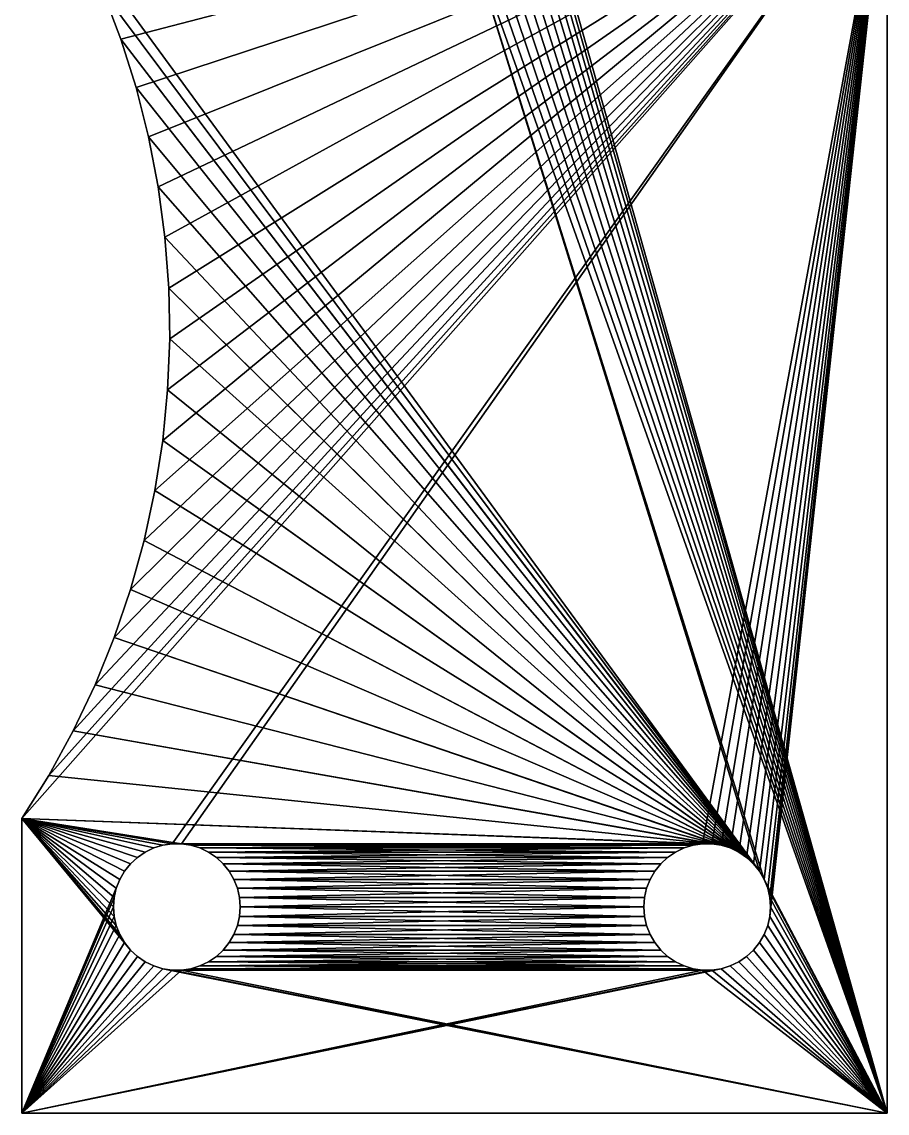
# Model space of a CAD drawing. Header units: inches. Extents: x -21 to 98, y -132 to 45.
# Drawn here: x -21.03 to 8.34, y -132.15 to -95.11 of the extents above; entities that cross this region are included whole.
import ezdxf

# ---------------------------------------------------------------- set-up
doc = ezdxf.new("R2010")
doc.units = ezdxf.units.IN
doc.header["$LTSCALE"] = 101.742128
doc.header["$MEASUREMENT"] = 0
for name, color, linetype in [('217', 7, 'CONTINUOUS'), ('218', 7, 'CONTINUOUS'), ('219', 7, 'CONTINUOUS'), ('223', 7, 'CONTINUOUS'), ('224', 7, 'CONTINUOUS'), ('225', 7, 'CONTINUOUS'), ('267', 7, 'CONTINUOUS'), ('268', 7, 'CONTINUOUS'), ('269', 7, 'CONTINUOUS'), ('270', 7, 'CONTINUOUS')]:
    doc.layers.add(name, color=color, linetype=linetype)

msp = doc.modelspace()

# ---------------------------------------------------------------- linework, layer by layer
at = {"layer": '217', "linetype": 'CONTINUOUS'}
for points in [[(-3.852, -89.257, -18.29), (8.345, -132.149, -18.29), (-3.925, -89.577, -18.29), (-3.852, -89.257, -18.29)], [(-3.827, -88.929, -18.29), (8.345, -132.149, -18.29), (-3.852, -89.257, -18.29), (-3.827, -88.929, -18.29)], [(8.345, -88.929, -18.29), (8.345, -132.149, -18.29), (-3.827, -88.929, -18.29), (8.345, -88.929, -18.29)], [(-3.925, -89.577, -18.29), (8.345, -132.149, -18.29), (-4.045, -89.883, -18.29), (-3.925, -89.577, -18.29)], [(-4.045, -89.883, -18.29), (8.345, -132.149, -18.29), (-4.209, -90.168, -18.29), (-4.045, -89.883, -18.29)], [(-4.209, -90.168, -18.29), (8.345, -132.149, -18.29), (-4.414, -90.425, -18.29), (-4.209, -90.168, -18.29)], [(-4.655, -90.649, -18.29), (8.345, -132.149, -18.29), (-4.927, -90.834, -18.29), (-4.655, -90.649, -18.29)], [(-4.414, -90.425, -18.29), (8.345, -132.149, -18.29), (-4.655, -90.649, -18.29), (-4.414, -90.425, -18.29)], [(-5.538, -91.074, -18.29), (8.345, -132.149, -18.29), (-5.863, -91.123, -18.29), (-5.538, -91.074, -18.29)], [(-5.223, -90.977, -18.29), (8.345, -132.149, -18.29), (-5.538, -91.074, -18.29), (-5.223, -90.977, -18.29)], [(-4.927, -90.834, -18.29), (8.345, -132.149, -18.29), (-5.223, -90.977, -18.29), (-4.927, -90.834, -18.29)], [(-18.985, -92.501, -18.29), (-6.192, -91.123, -18.29), (4.011, -123.938, -18.29), (-18.985, -92.501, -18.29)], [(-5.863, -91.123, -18.29), (8.345, -132.149, -18.29), (-6.192, -91.123, -18.29), (-5.863, -91.123, -18.29)], [(4.011, -123.938, -18.29), (-6.192, -91.123, -18.29), (4.172, -124.216, -18.29), (4.011, -123.938, -18.29)], [(-6.192, -91.123, -18.29), (8.345, -132.149, -18.29), (4.172, -124.216, -18.29), (-6.192, -91.123, -18.29)], [(-18.28, -94.077, -18.29), (-18.985, -92.501, -18.29), (4.011, -123.938, -18.29), (-18.28, -94.077, -18.29)], [(-17.667, -95.692, -18.29), (-18.28, -94.077, -18.29), (4.011, -123.938, -18.29), (-17.667, -95.692, -18.29)], [(4.011, -123.938, -18.29), (3.811, -123.686, -18.29), (-17.667, -95.692, -18.29), (4.011, -123.938, -18.29)], [(-17.147, -97.339, -18.29), (-17.667, -95.692, -18.29), (3.811, -123.686, -18.29), (-17.147, -97.339, -18.29)], [(-16.724, -99.013, -18.29), (-17.147, -97.339, -18.29), (3.811, -123.686, -18.29), (-16.724, -99.013, -18.29)], [(-16.397, -100.709, -18.29), (-16.724, -99.013, -18.29), (3.811, -123.686, -18.29), (-16.397, -100.709, -18.29)], [(-16.168, -102.421, -18.29), (-16.397, -100.709, -18.29), (3.811, -123.686, -18.29), (-16.168, -102.421, -18.29)], [(-16.039, -104.143, -18.29), (-16.168, -102.421, -18.29), (3.811, -123.686, -18.29), (-16.039, -104.143, -18.29)], [(3.575, -123.468, -18.29), (-16.039, -104.143, -18.29), (3.811, -123.686, -18.29), (3.575, -123.468, -18.29)], [(-16.008, -105.87, -18.29), (-16.039, -104.143, -18.29), (3.575, -123.468, -18.29), (-16.008, -105.87, -18.29)], [(-16.077, -107.595, -18.29), (-16.008, -105.87, -18.29), (3.575, -123.468, -18.29), (-16.077, -107.595, -18.29)], [(-16.245, -109.314, -18.29), (-16.077, -107.595, -18.29), (3.575, -123.468, -18.29), (-16.245, -109.314, -18.29)], [(-16.512, -111.02, -18.29), (-16.245, -109.314, -18.29), (3.31, -123.287, -18.29), (-16.512, -111.02, -18.29)], [(3.31, -123.287, -18.29), (-16.245, -109.314, -18.29), (3.575, -123.468, -18.29), (3.31, -123.287, -18.29)], [(-16.877, -112.709, -18.29), (-16.512, -111.02, -18.29), (3.31, -123.287, -18.29), (-16.877, -112.709, -18.29)], [(-17.338, -114.373, -18.29), (-16.877, -112.709, -18.29), (3.02, -123.147, -18.29), (-17.338, -114.373, -18.29)], [(3.02, -123.147, -18.29), (-16.877, -112.709, -18.29), (3.31, -123.287, -18.29), (3.02, -123.147, -18.29)], [(-17.894, -116.008, -18.29), (-17.338, -114.373, -18.29), (3.02, -123.147, -18.29), (-17.894, -116.008, -18.29)], [(-18.543, -117.608, -18.29), (-17.894, -116.008, -18.29), (2.713, -123.053, -18.29), (-18.543, -117.608, -18.29)], [(2.713, -123.053, -18.29), (-17.894, -116.008, -18.29), (3.02, -123.147, -18.29), (2.713, -123.053, -18.29)], [(-19.284, -119.169, -18.29), (-18.543, -117.608, -18.29), (2.713, -123.053, -18.29), (-19.284, -119.169, -18.29)], [(-20.112, -120.684, -18.29), (-19.284, -119.169, -18.29), (2.395, -123.005, -18.29), (-20.112, -120.684, -18.29)], [(2.395, -123.005, -18.29), (-19.284, -119.169, -18.29), (2.713, -123.053, -18.29), (2.395, -123.005, -18.29)], [(-21.027, -122.149, -18.29), (-20.112, -120.684, -18.29), (2.395, -123.005, -18.29), (-21.027, -122.149, -18.29)], [(-17.82, -125.782, -18.29), (-21.027, -122.149, -18.29), (-17.891, -125.469, -18.29), (-17.82, -125.782, -18.29)], [(-17.891, -125.469, -18.29), (-21.027, -122.149, -18.29), (-17.915, -125.149, -18.29), (-17.891, -125.469, -18.29)], [(-17.915, -125.149, -18.29), (-21.027, -122.149, -18.29), (-17.891, -124.828, -18.29), (-17.915, -125.149, -18.29)], [(-17.891, -124.828, -18.29), (-21.027, -122.149, -18.29), (-17.82, -124.515, -18.29), (-17.891, -124.828, -18.29)], [(-17.82, -124.515, -18.29), (-21.027, -122.149, -18.29), (-17.702, -124.216, -18.29), (-17.82, -124.515, -18.29)], [(-17.702, -124.216, -18.29), (-21.027, -122.149, -18.29), (-17.542, -123.938, -18.29), (-17.702, -124.216, -18.29)], [(-17.542, -123.938, -18.29), (-21.027, -122.149, -18.29), (-17.341, -123.686, -18.29), (-17.542, -123.938, -18.29)], [(-17.341, -123.686, -18.29), (-21.027, -122.149, -18.29), (-17.106, -123.468, -18.29), (-17.341, -123.686, -18.29)], [(-17.106, -123.468, -18.29), (-21.027, -122.149, -18.29), (-16.84, -123.287, -18.29), (-17.106, -123.468, -18.29)], [(-16.84, -123.287, -18.29), (-21.027, -122.149, -18.29), (-16.551, -123.147, -18.29), (-16.84, -123.287, -18.29)], [(-17.702, -126.082, -18.29), (-21.027, -122.149, -18.29), (-17.82, -125.782, -18.29), (-17.702, -126.082, -18.29)], [(-21.027, -132.149, -18.29), (-21.027, -122.149, -18.29), (-17.341, -126.611, -18.29), (-21.027, -132.149, -18.29)], [(-17.341, -126.611, -18.29), (-21.027, -122.149, -18.29), (-17.542, -126.36, -18.29), (-17.341, -126.611, -18.29)], [(-17.542, -126.36, -18.29), (-21.027, -122.149, -18.29), (-17.702, -126.082, -18.29), (-17.542, -126.36, -18.29)], [(-16.551, -123.147, -18.29), (-21.027, -122.149, -18.29), (-16.244, -123.053, -18.29), (-16.551, -123.147, -18.29)], [(-16.244, -123.053, -18.29), (-21.027, -122.149, -18.29), (-15.926, -123.005, -18.29), (-16.244, -123.053, -18.29)], [(-15.926, -123.005, -18.29), (-21.027, -122.149, -18.29), (-15.605, -123.005, -18.29), (-15.926, -123.005, -18.29)], [(-15.605, -123.005, -18.29), (-21.027, -122.149, -18.29), (2.074, -123.005, -18.29), (-15.605, -123.005, -18.29)], [(2.074, -123.005, -18.29), (-21.027, -122.149, -18.29), (2.395, -123.005, -18.29), (2.074, -123.005, -18.29)], [(1.756, -123.053, -18.29), (-15.605, -123.005, -18.29), (2.074, -123.005, -18.29), (1.756, -123.053, -18.29)], [(-15.287, -123.053, -18.29), (-15.605, -123.005, -18.29), (1.756, -123.053, -18.29), (-15.287, -123.053, -18.29)], [(-14.98, -123.147, -18.29), (-15.287, -123.053, -18.29), (1.449, -123.147, -18.29), (-14.98, -123.147, -18.29)], [(1.449, -123.147, -18.29), (-15.287, -123.053, -18.29), (1.756, -123.053, -18.29), (1.449, -123.147, -18.29)], [(1.16, -123.287, -18.29), (-14.98, -123.147, -18.29), (1.449, -123.147, -18.29), (1.16, -123.287, -18.29)], [(-14.69, -123.287, -18.29), (-14.98, -123.147, -18.29), (1.16, -123.287, -18.29), (-14.69, -123.287, -18.29)], [(0.894, -123.468, -18.29), (-14.69, -123.287, -18.29), (1.16, -123.287, -18.29), (0.894, -123.468, -18.29)], [(-14.425, -123.468, -18.29), (-14.69, -123.287, -18.29), (0.894, -123.468, -18.29), (-14.425, -123.468, -18.29)], [(0.659, -123.686, -18.29), (-14.425, -123.468, -18.29), (0.894, -123.468, -18.29), (0.659, -123.686, -18.29)], [(-14.189, -123.686, -18.29), (-14.425, -123.468, -18.29), (0.659, -123.686, -18.29), (-14.189, -123.686, -18.29)], [(-13.989, -123.938, -18.29), (-14.189, -123.686, -18.29), (0.458, -123.938, -18.29), (-13.989, -123.938, -18.29)], [(0.458, -123.938, -18.29), (-14.189, -123.686, -18.29), (0.659, -123.686, -18.29), (0.458, -123.938, -18.29)], [(0.298, -124.216, -18.29), (-13.989, -123.938, -18.29), (0.458, -123.938, -18.29), (0.298, -124.216, -18.29)], [(-13.828, -124.216, -18.29), (-13.989, -123.938, -18.29), (0.298, -124.216, -18.29), (-13.828, -124.216, -18.29)], [(-13.711, -124.515, -18.29), (-13.828, -124.216, -18.29), (0.18, -124.515, -18.29), (-13.711, -124.515, -18.29)], [(0.18, -124.515, -18.29), (-13.828, -124.216, -18.29), (0.298, -124.216, -18.29), (0.18, -124.515, -18.29)], [(4.172, -124.216, -18.29), (8.345, -132.149, -18.29), (4.289, -124.515, -18.29), (4.172, -124.216, -18.29)], [(0.109, -124.828, -18.29), (-13.711, -124.515, -18.29), (0.18, -124.515, -18.29), (0.109, -124.828, -18.29)], [(-13.639, -124.828, -18.29), (-13.711, -124.515, -18.29), (0.109, -124.828, -18.29), (-13.639, -124.828, -18.29)], [(4.289, -124.515, -18.29), (8.345, -132.149, -18.29), (4.361, -124.828, -18.29), (4.289, -124.515, -18.29)], [(-13.615, -125.149, -18.29), (-13.639, -124.828, -18.29), (0.085, -125.149, -18.29), (-13.615, -125.149, -18.29)], [(0.085, -125.149, -18.29), (-13.639, -124.828, -18.29), (0.109, -124.828, -18.29), (0.085, -125.149, -18.29)], [(-13.639, -125.469, -18.29), (-13.615, -125.149, -18.29), (0.109, -125.469, -18.29), (-13.639, -125.469, -18.29)], [(0.109, -125.469, -18.29), (-13.615, -125.149, -18.29), (0.085, -125.149, -18.29), (0.109, -125.469, -18.29)], [(8.345, -132.149, -18.29), (4.385, -125.149, -18.29), (4.361, -124.828, -18.29), (8.345, -132.149, -18.29)], [(4.385, -125.149, -18.29), (8.345, -132.149, -18.29), (4.361, -125.469, -18.29), (4.385, -125.149, -18.29)], [(-13.711, -125.782, -18.29), (-13.639, -125.469, -18.29), (0.18, -125.782, -18.29), (-13.711, -125.782, -18.29)], [(0.18, -125.782, -18.29), (-13.639, -125.469, -18.29), (0.109, -125.469, -18.29), (0.18, -125.782, -18.29)], [(4.361, -125.469, -18.29), (8.345, -132.149, -18.29), (4.289, -125.782, -18.29), (4.361, -125.469, -18.29)], [(-13.828, -126.082, -18.29), (-13.711, -125.782, -18.29), (0.298, -126.082, -18.29), (-13.828, -126.082, -18.29)], [(0.298, -126.082, -18.29), (-13.711, -125.782, -18.29), (0.18, -125.782, -18.29), (0.298, -126.082, -18.29)], [(4.289, -125.782, -18.29), (8.345, -132.149, -18.29), (4.172, -126.082, -18.29), (4.289, -125.782, -18.29)], [(-13.989, -126.36, -18.29), (-13.828, -126.082, -18.29), (0.458, -126.36, -18.29), (-13.989, -126.36, -18.29)], [(0.458, -126.36, -18.29), (-13.828, -126.082, -18.29), (0.298, -126.082, -18.29), (0.458, -126.36, -18.29)], [(4.172, -126.082, -18.29), (8.345, -132.149, -18.29), (4.011, -126.36, -18.29), (4.172, -126.082, -18.29)], [(-17.106, -126.83, -18.29), (-21.027, -132.149, -18.29), (-17.341, -126.611, -18.29), (-17.106, -126.83, -18.29)], [(-14.425, -126.83, -18.29), (-14.189, -126.611, -18.29), (0.894, -126.83, -18.29), (-14.425, -126.83, -18.29)], [(-14.189, -126.611, -18.29), (-13.989, -126.36, -18.29), (0.659, -126.611, -18.29), (-14.189, -126.611, -18.29)], [(0.894, -126.83, -18.29), (-14.189, -126.611, -18.29), (0.659, -126.611, -18.29), (0.894, -126.83, -18.29)], [(0.659, -126.611, -18.29), (-13.989, -126.36, -18.29), (0.458, -126.36, -18.29), (0.659, -126.611, -18.29)], [(3.811, -126.611, -18.29), (8.345, -132.149, -18.29), (3.575, -126.83, -18.29), (3.811, -126.611, -18.29)], [(4.011, -126.36, -18.29), (8.345, -132.149, -18.29), (3.811, -126.611, -18.29), (4.011, -126.36, -18.29)], [(-16.84, -127.011, -18.29), (-21.027, -132.149, -18.29), (-17.106, -126.83, -18.29), (-16.84, -127.011, -18.29)], [(-16.551, -127.15, -18.29), (-21.027, -132.149, -18.29), (-16.84, -127.011, -18.29), (-16.551, -127.15, -18.29)], [(-14.98, -127.15, -18.29), (-14.69, -127.011, -18.29), (1.449, -127.15, -18.29), (-14.98, -127.15, -18.29)], [(-14.69, -127.011, -18.29), (-14.425, -126.83, -18.29), (1.16, -127.011, -18.29), (-14.69, -127.011, -18.29)], [(1.449, -127.15, -18.29), (-14.69, -127.011, -18.29), (1.16, -127.011, -18.29), (1.449, -127.15, -18.29)], [(1.16, -127.011, -18.29), (-14.425, -126.83, -18.29), (0.894, -126.83, -18.29), (1.16, -127.011, -18.29)], [(3.31, -127.011, -18.29), (8.345, -132.149, -18.29), (3.02, -127.15, -18.29), (3.31, -127.011, -18.29)], [(3.575, -126.83, -18.29), (8.345, -132.149, -18.29), (3.31, -127.011, -18.29), (3.575, -126.83, -18.29)], [(-16.244, -127.245, -18.29), (-21.027, -132.149, -18.29), (-16.551, -127.15, -18.29), (-16.244, -127.245, -18.29)], [(8.345, -132.149, -18.29), (-21.027, -132.149, -18.29), (-16.244, -127.245, -18.29), (8.345, -132.149, -18.29)], [(-15.926, -127.293, -18.29), (8.345, -132.149, -18.29), (-16.244, -127.245, -18.29), (-15.926, -127.293, -18.29)], [(-15.605, -127.293, -18.29), (8.345, -132.149, -18.29), (-15.926, -127.293, -18.29), (-15.605, -127.293, -18.29)], [(-15.605, -127.293, -18.29), (-15.287, -127.245, -18.29), (2.074, -127.293, -18.29), (-15.605, -127.293, -18.29)], [(8.345, -132.149, -18.29), (-15.605, -127.293, -18.29), (2.074, -127.293, -18.29), (8.345, -132.149, -18.29)], [(-15.287, -127.245, -18.29), (-14.98, -127.15, -18.29), (1.756, -127.245, -18.29), (-15.287, -127.245, -18.29)], [(2.074, -127.293, -18.29), (-15.287, -127.245, -18.29), (1.756, -127.245, -18.29), (2.074, -127.293, -18.29)], [(1.756, -127.245, -18.29), (-14.98, -127.15, -18.29), (1.449, -127.15, -18.29), (1.756, -127.245, -18.29)], [(2.395, -127.293, -18.29), (8.345, -132.149, -18.29), (2.074, -127.293, -18.29), (2.395, -127.293, -18.29)], [(2.713, -127.245, -18.29), (8.345, -132.149, -18.29), (2.395, -127.293, -18.29), (2.713, -127.245, -18.29)], [(3.02, -127.15, -18.29), (8.345, -132.149, -18.29), (2.713, -127.245, -18.29), (3.02, -127.15, -18.29)]]:
    msp.add_3dface(points, dxfattribs=at)
at = {"layer": '218', "linetype": 'CONTINUOUS'}
for points in [[(-21.027, -122.149, -12.29), (8.345, -88.929, -12.29), (-20.112, -120.684, -12.29), (-21.027, -122.149, -12.29)], [(8.345, -88.929, -12.29), (-21.027, -122.149, -12.29), (-15.926, -123.005, -12.29), (8.345, -88.929, -12.29)], [(-20.112, -120.684, -12.29), (8.345, -88.929, -12.29), (-19.284, -119.169, -12.29), (-20.112, -120.684, -12.29)], [(-19.284, -119.169, -12.29), (8.345, -88.929, -12.29), (-18.543, -117.608, -12.29), (-19.284, -119.169, -12.29)], [(-18.543, -117.608, -12.29), (8.345, -88.929, -12.29), (-17.894, -116.008, -12.29), (-18.543, -117.608, -12.29)], [(-17.667, -95.692, -12.29), (8.345, -88.929, -12.29), (-18.28, -94.077, -12.29), (-17.667, -95.692, -12.29)], [(-17.894, -116.008, -12.29), (8.345, -88.929, -12.29), (-17.338, -114.373, -12.29), (-17.894, -116.008, -12.29)], [(-17.147, -97.339, -12.29), (8.345, -88.929, -12.29), (-17.667, -95.692, -12.29), (-17.147, -97.339, -12.29)], [(-17.338, -114.373, -12.29), (8.345, -88.929, -12.29), (-16.877, -112.709, -12.29), (-17.338, -114.373, -12.29)], [(-16.724, -99.013, -12.29), (8.345, -88.929, -12.29), (-17.147, -97.339, -12.29), (-16.724, -99.013, -12.29)], [(-16.877, -112.709, -12.29), (8.345, -88.929, -12.29), (-16.512, -111.02, -12.29), (-16.877, -112.709, -12.29)], [(-16.397, -100.709, -12.29), (8.345, -88.929, -12.29), (-16.724, -99.013, -12.29), (-16.397, -100.709, -12.29)], [(-16.512, -111.02, -12.29), (8.345, -88.929, -12.29), (-16.245, -109.314, -12.29), (-16.512, -111.02, -12.29)], [(-16.168, -102.421, -12.29), (8.345, -88.929, -12.29), (-16.397, -100.709, -12.29), (-16.168, -102.421, -12.29)], [(-16.245, -109.314, -12.29), (8.345, -88.929, -12.29), (-16.077, -107.595, -12.29), (-16.245, -109.314, -12.29)], [(-16.039, -104.143, -12.29), (8.345, -88.929, -12.29), (-16.168, -102.421, -12.29), (-16.039, -104.143, -12.29)], [(-16.077, -107.595, -12.29), (8.345, -88.929, -12.29), (-16.008, -105.87, -12.29), (-16.077, -107.595, -12.29)], [(-16.008, -105.87, -12.29), (8.345, -88.929, -12.29), (-16.039, -104.143, -12.29), (-16.008, -105.87, -12.29)], [(-15.605, -123.005, -12.29), (8.345, -88.929, -12.29), (-15.926, -123.005, -12.29), (-15.605, -123.005, -12.29)], [(8.345, -88.929, -12.29), (-15.605, -123.005, -12.29), (2.074, -123.005, -12.29), (8.345, -88.929, -12.29)], [(2.395, -123.005, -12.29), (8.345, -88.929, -12.29), (2.074, -123.005, -12.29), (2.395, -123.005, -12.29)], [(2.713, -123.053, -12.29), (8.345, -88.929, -12.29), (2.395, -123.005, -12.29), (2.713, -123.053, -12.29)], [(3.02, -123.147, -12.29), (8.345, -88.929, -12.29), (2.713, -123.053, -12.29), (3.02, -123.147, -12.29)], [(3.31, -123.287, -12.29), (8.345, -88.929, -12.29), (3.02, -123.147, -12.29), (3.31, -123.287, -12.29)], [(3.575, -123.468, -12.29), (8.345, -88.929, -12.29), (3.31, -123.287, -12.29), (3.575, -123.468, -12.29)], [(3.811, -123.686, -12.29), (8.345, -88.929, -12.29), (3.575, -123.468, -12.29), (3.811, -123.686, -12.29)], [(4.011, -123.938, -12.29), (8.345, -88.929, -12.29), (3.811, -123.686, -12.29), (4.011, -123.938, -12.29)], [(4.172, -124.216, -12.29), (8.345, -88.929, -12.29), (4.011, -123.938, -12.29), (4.172, -124.216, -12.29)], [(4.289, -124.515, -12.29), (8.345, -88.929, -12.29), (4.172, -124.216, -12.29), (4.289, -124.515, -12.29)], [(4.361, -124.828, -12.29), (8.345, -88.929, -12.29), (4.289, -124.515, -12.29), (4.361, -124.828, -12.29)], [(4.385, -125.149, -12.29), (8.345, -88.929, -12.29), (4.361, -124.828, -12.29), (4.385, -125.149, -12.29)], [(8.345, -88.929, -12.29), (4.385, -125.149, -12.29), (4.361, -125.469, -12.29), (8.345, -88.929, -12.29)], [(8.345, -132.149, -12.29), (8.345, -88.929, -12.29), (4.361, -125.469, -12.29), (8.345, -132.149, -12.29)], [(-21.027, -122.149, -12.29), (-21.027, -132.149, -12.29), (-17.702, -124.216, -12.29), (-21.027, -122.149, -12.29)], [(-17.542, -123.938, -12.29), (-21.027, -122.149, -12.29), (-17.702, -124.216, -12.29), (-17.542, -123.938, -12.29)], [(-17.341, -123.686, -12.29), (-21.027, -122.149, -12.29), (-17.542, -123.938, -12.29), (-17.341, -123.686, -12.29)], [(-17.106, -123.468, -12.29), (-21.027, -122.149, -12.29), (-17.341, -123.686, -12.29), (-17.106, -123.468, -12.29)], [(-16.84, -123.287, -12.29), (-21.027, -122.149, -12.29), (-17.106, -123.468, -12.29), (-16.84, -123.287, -12.29)], [(-16.551, -123.147, -12.29), (-21.027, -122.149, -12.29), (-16.84, -123.287, -12.29), (-16.551, -123.147, -12.29)], [(-16.244, -123.053, -12.29), (-21.027, -122.149, -12.29), (-16.551, -123.147, -12.29), (-16.244, -123.053, -12.29)], [(-15.926, -123.005, -12.29), (-21.027, -122.149, -12.29), (-16.244, -123.053, -12.29), (-15.926, -123.005, -12.29)], [(-15.605, -123.005, -12.29), (-15.287, -123.053, -12.29), (2.074, -123.005, -12.29), (-15.605, -123.005, -12.29)], [(2.074, -123.005, -12.29), (-15.287, -123.053, -12.29), (1.756, -123.053, -12.29), (2.074, -123.005, -12.29)], [(-15.287, -123.053, -12.29), (-14.98, -123.147, -12.29), (1.756, -123.053, -12.29), (-15.287, -123.053, -12.29)], [(1.756, -123.053, -12.29), (-14.98, -123.147, -12.29), (1.449, -123.147, -12.29), (1.756, -123.053, -12.29)], [(-14.98, -123.147, -12.29), (-14.69, -123.287, -12.29), (1.449, -123.147, -12.29), (-14.98, -123.147, -12.29)], [(1.449, -123.147, -12.29), (-14.69, -123.287, -12.29), (1.16, -123.287, -12.29), (1.449, -123.147, -12.29)], [(-14.69, -123.287, -12.29), (-14.425, -123.468, -12.29), (1.16, -123.287, -12.29), (-14.69, -123.287, -12.29)], [(1.16, -123.287, -12.29), (-14.425, -123.468, -12.29), (0.894, -123.468, -12.29), (1.16, -123.287, -12.29)], [(-14.425, -123.468, -12.29), (-14.189, -123.686, -12.29), (0.894, -123.468, -12.29), (-14.425, -123.468, -12.29)], [(0.894, -123.468, -12.29), (-14.189, -123.686, -12.29), (0.659, -123.686, -12.29), (0.894, -123.468, -12.29)], [(-14.189, -123.686, -12.29), (-13.989, -123.938, -12.29), (0.659, -123.686, -12.29), (-14.189, -123.686, -12.29)], [(0.659, -123.686, -12.29), (-13.989, -123.938, -12.29), (0.458, -123.938, -12.29), (0.659, -123.686, -12.29)], [(-13.989, -123.938, -12.29), (-13.828, -124.216, -12.29), (0.458, -123.938, -12.29), (-13.989, -123.938, -12.29)], [(0.458, -123.938, -12.29), (-13.828, -124.216, -12.29), (0.298, -124.216, -12.29), (0.458, -123.938, -12.29)], [(-17.702, -124.216, -12.29), (-21.027, -132.149, -12.29), (-17.82, -124.515, -12.29), (-17.702, -124.216, -12.29)], [(-13.828, -124.216, -12.29), (-13.711, -124.515, -12.29), (0.298, -124.216, -12.29), (-13.828, -124.216, -12.29)], [(0.298, -124.216, -12.29), (-13.711, -124.515, -12.29), (0.18, -124.515, -12.29), (0.298, -124.216, -12.29)], [(-17.82, -124.515, -12.29), (-21.027, -132.149, -12.29), (-17.891, -124.828, -12.29), (-17.82, -124.515, -12.29)], [(-13.711, -124.515, -12.29), (-13.639, -124.828, -12.29), (0.18, -124.515, -12.29), (-13.711, -124.515, -12.29)], [(0.18, -124.515, -12.29), (-13.639, -124.828, -12.29), (0.109, -124.828, -12.29), (0.18, -124.515, -12.29)], [(-17.891, -124.828, -12.29), (-21.027, -132.149, -12.29), (-17.915, -125.149, -12.29), (-17.891, -124.828, -12.29)], [(-17.915, -125.149, -12.29), (-21.027, -132.149, -12.29), (-17.891, -125.469, -12.29), (-17.915, -125.149, -12.29)], [(-13.639, -124.828, -12.29), (-13.615, -125.149, -12.29), (0.109, -124.828, -12.29), (-13.639, -124.828, -12.29)], [(0.085, -125.149, -12.29), (-13.639, -125.469, -12.29), (0.109, -125.469, -12.29), (0.085, -125.149, -12.29)], [(-13.615, -125.149, -12.29), (-13.639, -125.469, -12.29), (0.085, -125.149, -12.29), (-13.615, -125.149, -12.29)], [(0.109, -124.828, -12.29), (-13.615, -125.149, -12.29), (0.085, -125.149, -12.29), (0.109, -124.828, -12.29)], [(-17.891, -125.469, -12.29), (-21.027, -132.149, -12.29), (-17.82, -125.782, -12.29), (-17.891, -125.469, -12.29)], [(-13.639, -125.469, -12.29), (-13.711, -125.782, -12.29), (0.109, -125.469, -12.29), (-13.639, -125.469, -12.29)], [(0.109, -125.469, -12.29), (-13.711, -125.782, -12.29), (0.18, -125.782, -12.29), (0.109, -125.469, -12.29)], [(4.289, -125.782, -12.29), (8.345, -132.149, -12.29), (4.361, -125.469, -12.29), (4.289, -125.782, -12.29)], [(-17.82, -125.782, -12.29), (-21.027, -132.149, -12.29), (-17.702, -126.082, -12.29), (-17.82, -125.782, -12.29)], [(-13.711, -125.782, -12.29), (-13.828, -126.082, -12.29), (0.18, -125.782, -12.29), (-13.711, -125.782, -12.29)], [(0.18, -125.782, -12.29), (-13.828, -126.082, -12.29), (0.298, -126.082, -12.29), (0.18, -125.782, -12.29)], [(4.172, -126.082, -12.29), (8.345, -132.149, -12.29), (4.289, -125.782, -12.29), (4.172, -126.082, -12.29)], [(-17.702, -126.082, -12.29), (-21.027, -132.149, -12.29), (-17.542, -126.36, -12.29), (-17.702, -126.082, -12.29)], [(-13.828, -126.082, -12.29), (-13.989, -126.36, -12.29), (0.298, -126.082, -12.29), (-13.828, -126.082, -12.29)], [(0.298, -126.082, -12.29), (-13.989, -126.36, -12.29), (0.458, -126.36, -12.29), (0.298, -126.082, -12.29)], [(4.011, -126.36, -12.29), (8.345, -132.149, -12.29), (4.172, -126.082, -12.29), (4.011, -126.36, -12.29)], [(-17.542, -126.36, -12.29), (-21.027, -132.149, -12.29), (-17.341, -126.611, -12.29), (-17.542, -126.36, -12.29)], [(-17.341, -126.611, -12.29), (-21.027, -132.149, -12.29), (-17.106, -126.83, -12.29), (-17.341, -126.611, -12.29)], [(-14.189, -126.611, -12.29), (-14.425, -126.83, -12.29), (0.659, -126.611, -12.29), (-14.189, -126.611, -12.29)], [(0.659, -126.611, -12.29), (-14.425, -126.83, -12.29), (0.894, -126.83, -12.29), (0.659, -126.611, -12.29)], [(-13.989, -126.36, -12.29), (-14.189, -126.611, -12.29), (0.458, -126.36, -12.29), (-13.989, -126.36, -12.29)], [(0.458, -126.36, -12.29), (-14.189, -126.611, -12.29), (0.659, -126.611, -12.29), (0.458, -126.36, -12.29)], [(3.575, -126.83, -12.29), (8.345, -132.149, -12.29), (3.811, -126.611, -12.29), (3.575, -126.83, -12.29)], [(3.811, -126.611, -12.29), (8.345, -132.149, -12.29), (4.011, -126.36, -12.29), (3.811, -126.611, -12.29)], [(-17.106, -126.83, -12.29), (-21.027, -132.149, -12.29), (-16.84, -127.011, -12.29), (-17.106, -126.83, -12.29)], [(-16.84, -127.011, -12.29), (-21.027, -132.149, -12.29), (-16.551, -127.15, -12.29), (-16.84, -127.011, -12.29)], [(-14.69, -127.011, -12.29), (-14.98, -127.15, -12.29), (1.16, -127.011, -12.29), (-14.69, -127.011, -12.29)], [(1.16, -127.011, -12.29), (-14.98, -127.15, -12.29), (1.449, -127.15, -12.29), (1.16, -127.011, -12.29)], [(-14.425, -126.83, -12.29), (-14.69, -127.011, -12.29), (0.894, -126.83, -12.29), (-14.425, -126.83, -12.29)], [(0.894, -126.83, -12.29), (-14.69, -127.011, -12.29), (1.16, -127.011, -12.29), (0.894, -126.83, -12.29)], [(3.02, -127.15, -12.29), (8.345, -132.149, -12.29), (3.31, -127.011, -12.29), (3.02, -127.15, -12.29)], [(3.31, -127.011, -12.29), (8.345, -132.149, -12.29), (3.575, -126.83, -12.29), (3.31, -127.011, -12.29)], [(-16.551, -127.15, -12.29), (-21.027, -132.149, -12.29), (-16.244, -127.245, -12.29), (-16.551, -127.15, -12.29)], [(-16.244, -127.245, -12.29), (-21.027, -132.149, -12.29), (-15.926, -127.293, -12.29), (-16.244, -127.245, -12.29)], [(-21.027, -132.149, -12.29), (8.345, -132.149, -12.29), (2.713, -127.245, -12.29), (-21.027, -132.149, -12.29)], [(2.395, -127.293, -12.29), (-21.027, -132.149, -12.29), (2.713, -127.245, -12.29), (2.395, -127.293, -12.29)], [(2.074, -127.293, -12.29), (-21.027, -132.149, -12.29), (2.395, -127.293, -12.29), (2.074, -127.293, -12.29)], [(-15.605, -127.293, -12.29), (-21.027, -132.149, -12.29), (2.074, -127.293, -12.29), (-15.605, -127.293, -12.29)], [(-15.926, -127.293, -12.29), (-21.027, -132.149, -12.29), (-15.605, -127.293, -12.29), (-15.926, -127.293, -12.29)], [(-15.287, -127.245, -12.29), (-15.605, -127.293, -12.29), (1.756, -127.245, -12.29), (-15.287, -127.245, -12.29)], [(1.756, -127.245, -12.29), (-15.605, -127.293, -12.29), (2.074, -127.293, -12.29), (1.756, -127.245, -12.29)], [(1.449, -127.15, -12.29), (-15.287, -127.245, -12.29), (1.756, -127.245, -12.29), (1.449, -127.15, -12.29)], [(-14.98, -127.15, -12.29), (-15.287, -127.245, -12.29), (1.449, -127.15, -12.29), (-14.98, -127.15, -12.29)], [(2.713, -127.245, -12.29), (8.345, -132.149, -12.29), (3.02, -127.15, -12.29), (2.713, -127.245, -12.29)]]:
    msp.add_3dface(points, dxfattribs=at)
at = {"layer": '219', "linetype": 'CONTINUOUS'}
for points in [[(8.345, -88.929, -18.29), (8.345, -88.929, -12.29), (8.345, -132.149, -12.29), (8.345, -88.929, -18.29)], [(8.345, -132.149, -18.29), (8.345, -88.929, -18.29), (8.345, -132.149, -12.29), (8.345, -132.149, -18.29)]]:
    msp.add_3dface(points, dxfattribs=at)
at = {"layer": '223', "linetype": 'CONTINUOUS'}
for points in [[(-17.667, -95.692, -18.29), (-17.667, -95.692, -12.29), (-18.28, -94.077, -12.29), (-17.667, -95.692, -18.29)], [(-18.28, -94.077, -18.29), (-17.667, -95.692, -18.29), (-18.28, -94.077, -12.29), (-18.28, -94.077, -18.29)], [(-17.147, -97.339, -18.29), (-17.147, -97.339, -12.29), (-17.667, -95.692, -12.29), (-17.147, -97.339, -18.29)], [(-17.667, -95.692, -18.29), (-17.147, -97.339, -18.29), (-17.667, -95.692, -12.29), (-17.667, -95.692, -18.29)], [(-16.724, -99.013, -18.29), (-16.724, -99.013, -12.29), (-17.147, -97.339, -12.29), (-16.724, -99.013, -18.29)], [(-17.147, -97.339, -18.29), (-16.724, -99.013, -18.29), (-17.147, -97.339, -12.29), (-17.147, -97.339, -18.29)], [(-16.724, -99.013, -18.29), (-16.397, -100.709, -18.29), (-16.724, -99.013, -12.29), (-16.724, -99.013, -18.29)], [(-16.397, -100.709, -18.29), (-16.397, -100.709, -12.29), (-16.724, -99.013, -12.29), (-16.397, -100.709, -18.29)], [(-16.397, -100.709, -18.29), (-16.168, -102.421, -18.29), (-16.397, -100.709, -12.29), (-16.397, -100.709, -18.29)], [(-16.168, -102.421, -18.29), (-16.168, -102.421, -12.29), (-16.397, -100.709, -12.29), (-16.168, -102.421, -18.29)], [(-16.168, -102.421, -18.29), (-16.039, -104.143, -18.29), (-16.168, -102.421, -12.29), (-16.168, -102.421, -18.29)], [(-16.039, -104.143, -18.29), (-16.039, -104.143, -12.29), (-16.168, -102.421, -12.29), (-16.039, -104.143, -18.29)], [(-16.039, -104.143, -18.29), (-16.008, -105.87, -18.29), (-16.039, -104.143, -12.29), (-16.039, -104.143, -18.29)], [(-16.008, -105.87, -18.29), (-16.008, -105.87, -12.29), (-16.039, -104.143, -12.29), (-16.008, -105.87, -18.29)], [(-16.008, -105.87, -18.29), (-16.077, -107.595, -18.29), (-16.008, -105.87, -12.29), (-16.008, -105.87, -18.29)], [(-16.077, -107.595, -18.29), (-16.077, -107.595, -12.29), (-16.008, -105.87, -12.29), (-16.077, -107.595, -18.29)], [(-16.077, -107.595, -18.29), (-16.245, -109.314, -18.29), (-16.077, -107.595, -12.29), (-16.077, -107.595, -18.29)], [(-16.245, -109.314, -18.29), (-16.245, -109.314, -12.29), (-16.077, -107.595, -12.29), (-16.245, -109.314, -18.29)], [(-16.245, -109.314, -18.29), (-16.512, -111.02, -18.29), (-16.245, -109.314, -12.29), (-16.245, -109.314, -18.29)], [(-16.512, -111.02, -18.29), (-16.512, -111.02, -12.29), (-16.245, -109.314, -12.29), (-16.512, -111.02, -18.29)], [(-16.512, -111.02, -18.29), (-16.877, -112.709, -18.29), (-16.512, -111.02, -12.29), (-16.512, -111.02, -18.29)], [(-16.877, -112.709, -18.29), (-16.877, -112.709, -12.29), (-16.512, -111.02, -12.29), (-16.877, -112.709, -18.29)], [(-17.338, -114.373, -18.29), (-17.338, -114.373, -12.29), (-16.877, -112.709, -12.29), (-17.338, -114.373, -18.29)], [(-16.877, -112.709, -18.29), (-17.338, -114.373, -18.29), (-16.877, -112.709, -12.29), (-16.877, -112.709, -18.29)], [(-17.894, -116.008, -18.29), (-17.894, -116.008, -12.29), (-17.338, -114.373, -12.29), (-17.894, -116.008, -18.29)], [(-17.338, -114.373, -18.29), (-17.894, -116.008, -18.29), (-17.338, -114.373, -12.29), (-17.338, -114.373, -18.29)], [(-17.894, -116.008, -18.29), (-18.543, -117.608, -18.29), (-17.894, -116.008, -12.29), (-17.894, -116.008, -18.29)], [(-18.543, -117.608, -18.29), (-18.543, -117.608, -12.29), (-17.894, -116.008, -12.29), (-18.543, -117.608, -18.29)], [(-18.543, -117.608, -18.29), (-19.284, -119.169, -18.29), (-18.543, -117.608, -12.29), (-18.543, -117.608, -18.29)], [(-19.284, -119.169, -18.29), (-19.284, -119.169, -12.29), (-18.543, -117.608, -12.29), (-19.284, -119.169, -18.29)], [(-19.284, -119.169, -18.29), (-20.112, -120.684, -18.29), (-19.284, -119.169, -12.29), (-19.284, -119.169, -18.29)], [(-20.112, -120.684, -18.29), (-20.112, -120.684, -12.29), (-19.284, -119.169, -12.29), (-20.112, -120.684, -18.29)], [(-20.112, -120.684, -18.29), (-21.027, -122.149, -18.29), (-20.112, -120.684, -12.29), (-20.112, -120.684, -18.29)], [(-21.027, -122.149, -18.29), (-21.027, -122.149, -12.29), (-20.112, -120.684, -12.29), (-21.027, -122.149, -18.29)]]:
    msp.add_3dface(points, dxfattribs=at)
at = {"layer": '224', "linetype": 'CONTINUOUS'}
for points in [[(-21.027, -122.149, -18.29), (-21.027, -132.149, -18.29), (-21.027, -122.149, -12.29), (-21.027, -122.149, -18.29)], [(-21.027, -132.149, -18.29), (-21.027, -132.149, -12.29), (-21.027, -122.149, -12.29), (-21.027, -132.149, -18.29)]]:
    msp.add_3dface(points, dxfattribs=at)
at = {"layer": '225', "linetype": 'CONTINUOUS'}
for points in [[(8.345, -132.149, -18.29), (8.345, -132.149, -12.29), (-21.027, -132.149, -12.29), (8.345, -132.149, -18.29)], [(-21.027, -132.149, -18.29), (8.345, -132.149, -18.29), (-21.027, -132.149, -12.29), (-21.027, -132.149, -18.29)]]:
    msp.add_3dface(points, dxfattribs=at)
at = {"layer": '267', "linetype": 'CONTINUOUS'}
for points in [[(-16.84, -123.287, -18.29), (-16.84, -123.287, -12.29), (-17.106, -123.468, -12.29), (-16.84, -123.287, -18.29)], [(-17.106, -123.468, -18.29), (-16.84, -123.287, -18.29), (-17.106, -123.468, -12.29), (-17.106, -123.468, -18.29)], [(-16.551, -123.147, -18.29), (-16.551, -123.147, -12.29), (-16.84, -123.287, -12.29), (-16.551, -123.147, -18.29)], [(-16.84, -123.287, -18.29), (-16.551, -123.147, -18.29), (-16.84, -123.287, -12.29), (-16.84, -123.287, -18.29)], [(-16.244, -123.053, -18.29), (-16.244, -123.053, -12.29), (-16.551, -123.147, -12.29), (-16.244, -123.053, -18.29)], [(-16.551, -123.147, -18.29), (-16.244, -123.053, -18.29), (-16.551, -123.147, -12.29), (-16.551, -123.147, -18.29)], [(-15.926, -123.005, -18.29), (-15.926, -123.005, -12.29), (-16.244, -123.053, -12.29), (-15.926, -123.005, -18.29)], [(-16.244, -123.053, -18.29), (-15.926, -123.005, -18.29), (-16.244, -123.053, -12.29), (-16.244, -123.053, -18.29)], [(-15.605, -123.005, -18.29), (-15.605, -123.005, -12.29), (-15.926, -123.005, -12.29), (-15.605, -123.005, -18.29)], [(-15.926, -123.005, -18.29), (-15.605, -123.005, -18.29), (-15.926, -123.005, -12.29), (-15.926, -123.005, -18.29)], [(-15.287, -123.053, -18.29), (-15.287, -123.053, -12.29), (-15.605, -123.005, -12.29), (-15.287, -123.053, -18.29)], [(-15.605, -123.005, -18.29), (-15.287, -123.053, -18.29), (-15.605, -123.005, -12.29), (-15.605, -123.005, -18.29)], [(-14.98, -123.147, -18.29), (-14.98, -123.147, -12.29), (-15.287, -123.053, -12.29), (-14.98, -123.147, -18.29)], [(-15.287, -123.053, -18.29), (-14.98, -123.147, -18.29), (-15.287, -123.053, -12.29), (-15.287, -123.053, -18.29)], [(-14.69, -123.287, -18.29), (-14.69, -123.287, -12.29), (-14.98, -123.147, -12.29), (-14.69, -123.287, -18.29)], [(-14.98, -123.147, -18.29), (-14.69, -123.287, -18.29), (-14.98, -123.147, -12.29), (-14.98, -123.147, -18.29)], [(-14.69, -123.287, -18.29), (-14.425, -123.468, -18.29), (-14.69, -123.287, -12.29), (-14.69, -123.287, -18.29)], [(-14.425, -123.468, -18.29), (-14.425, -123.468, -12.29), (-14.69, -123.287, -12.29), (-14.425, -123.468, -18.29)], [(-17.542, -123.938, -18.29), (-17.341, -123.686, -18.29), (-17.542, -123.938, -12.29), (-17.542, -123.938, -18.29)], [(-17.341, -123.686, -18.29), (-17.341, -123.686, -12.29), (-17.542, -123.938, -12.29), (-17.341, -123.686, -18.29)], [(-17.106, -123.468, -18.29), (-17.106, -123.468, -12.29), (-17.341, -123.686, -12.29), (-17.106, -123.468, -18.29)], [(-17.341, -123.686, -18.29), (-17.106, -123.468, -18.29), (-17.341, -123.686, -12.29), (-17.341, -123.686, -18.29)], [(-14.425, -123.468, -18.29), (-14.189, -123.686, -18.29), (-14.425, -123.468, -12.29), (-14.425, -123.468, -18.29)], [(-14.189, -123.686, -18.29), (-14.189, -123.686, -12.29), (-14.425, -123.468, -12.29), (-14.189, -123.686, -18.29)], [(-13.989, -123.938, -18.29), (-13.989, -123.938, -12.29), (-14.189, -123.686, -12.29), (-13.989, -123.938, -18.29)], [(-14.189, -123.686, -18.29), (-13.989, -123.938, -18.29), (-14.189, -123.686, -12.29), (-14.189, -123.686, -18.29)], [(-17.702, -124.216, -18.29), (-17.542, -123.938, -18.29), (-17.702, -124.216, -12.29), (-17.702, -124.216, -18.29)], [(-17.542, -123.938, -18.29), (-17.542, -123.938, -12.29), (-17.702, -124.216, -12.29), (-17.542, -123.938, -18.29)], [(-13.828, -124.216, -18.29), (-13.828, -124.216, -12.29), (-13.989, -123.938, -12.29), (-13.828, -124.216, -18.29)], [(-13.989, -123.938, -18.29), (-13.828, -124.216, -18.29), (-13.989, -123.938, -12.29), (-13.989, -123.938, -18.29)], [(-17.702, -124.216, -18.29), (-17.702, -124.216, -12.29), (-17.82, -124.515, -12.29), (-17.702, -124.216, -18.29)], [(-17.82, -124.515, -18.29), (-17.702, -124.216, -18.29), (-17.82, -124.515, -12.29), (-17.82, -124.515, -18.29)], [(-13.711, -124.515, -18.29), (-13.711, -124.515, -12.29), (-13.828, -124.216, -12.29), (-13.711, -124.515, -18.29)], [(-13.828, -124.216, -18.29), (-13.711, -124.515, -18.29), (-13.828, -124.216, -12.29), (-13.828, -124.216, -18.29)], [(-17.82, -124.515, -18.29), (-17.82, -124.515, -12.29), (-17.891, -124.828, -12.29), (-17.82, -124.515, -18.29)], [(-17.891, -124.828, -18.29), (-17.82, -124.515, -18.29), (-17.891, -124.828, -12.29), (-17.891, -124.828, -18.29)], [(-13.639, -124.828, -18.29), (-13.639, -124.828, -12.29), (-13.711, -124.515, -12.29), (-13.639, -124.828, -18.29)], [(-13.711, -124.515, -18.29), (-13.639, -124.828, -18.29), (-13.711, -124.515, -12.29), (-13.711, -124.515, -18.29)], [(-17.891, -124.828, -18.29), (-17.891, -124.828, -12.29), (-17.915, -125.149, -12.29), (-17.891, -124.828, -18.29)], [(-17.915, -125.149, -18.29), (-17.891, -124.828, -18.29), (-17.915, -125.149, -12.29), (-17.915, -125.149, -18.29)], [(-13.615, -125.149, -18.29), (-13.615, -125.149, -12.29), (-13.639, -124.828, -12.29), (-13.615, -125.149, -18.29)], [(-13.639, -124.828, -18.29), (-13.615, -125.149, -18.29), (-13.639, -124.828, -12.29), (-13.639, -124.828, -18.29)]]:
    msp.add_3dface(points, dxfattribs=at)
at = {"layer": '268', "linetype": 'CONTINUOUS'}
for points in [[(-17.891, -125.469, -18.29), (-17.915, -125.149, -18.29), (-17.891, -125.469, -12.29), (-17.891, -125.469, -18.29)], [(-17.915, -125.149, -18.29), (-17.915, -125.149, -12.29), (-17.891, -125.469, -12.29), (-17.915, -125.149, -18.29)], [(-13.615, -125.149, -12.29), (-13.639, -125.469, -18.29), (-13.639, -125.469, -12.29), (-13.615, -125.149, -12.29)], [(-13.615, -125.149, -18.29), (-13.639, -125.469, -18.29), (-13.615, -125.149, -12.29), (-13.615, -125.149, -18.29)], [(-17.891, -125.469, -18.29), (-17.891, -125.469, -12.29), (-17.82, -125.782, -12.29), (-17.891, -125.469, -18.29)], [(-17.82, -125.782, -18.29), (-17.891, -125.469, -18.29), (-17.82, -125.782, -12.29), (-17.82, -125.782, -18.29)], [(-13.711, -125.782, -18.29), (-13.711, -125.782, -12.29), (-13.639, -125.469, -12.29), (-13.711, -125.782, -18.29)], [(-13.639, -125.469, -18.29), (-13.711, -125.782, -18.29), (-13.639, -125.469, -12.29), (-13.639, -125.469, -18.29)], [(-17.82, -125.782, -18.29), (-17.82, -125.782, -12.29), (-17.702, -126.082, -12.29), (-17.82, -125.782, -18.29)], [(-17.702, -126.082, -18.29), (-17.82, -125.782, -18.29), (-17.702, -126.082, -12.29), (-17.702, -126.082, -18.29)], [(-13.828, -126.082, -18.29), (-13.828, -126.082, -12.29), (-13.711, -125.782, -12.29), (-13.828, -126.082, -18.29)], [(-13.711, -125.782, -18.29), (-13.828, -126.082, -18.29), (-13.711, -125.782, -12.29), (-13.711, -125.782, -18.29)], [(-17.702, -126.082, -18.29), (-17.702, -126.082, -12.29), (-17.542, -126.36, -12.29), (-17.702, -126.082, -18.29)], [(-17.542, -126.36, -18.29), (-17.702, -126.082, -18.29), (-17.542, -126.36, -12.29), (-17.542, -126.36, -18.29)], [(-13.989, -126.36, -18.29), (-13.989, -126.36, -12.29), (-13.828, -126.082, -12.29), (-13.989, -126.36, -18.29)], [(-13.828, -126.082, -18.29), (-13.989, -126.36, -18.29), (-13.828, -126.082, -12.29), (-13.828, -126.082, -18.29)], [(-17.542, -126.36, -18.29), (-17.542, -126.36, -12.29), (-17.341, -126.611, -12.29), (-17.542, -126.36, -18.29)], [(-17.341, -126.611, -18.29), (-17.542, -126.36, -18.29), (-17.341, -126.611, -12.29), (-17.341, -126.611, -18.29)], [(-17.106, -126.83, -18.29), (-17.341, -126.611, -18.29), (-17.106, -126.83, -12.29), (-17.106, -126.83, -18.29)], [(-17.341, -126.611, -18.29), (-17.341, -126.611, -12.29), (-17.106, -126.83, -12.29), (-17.341, -126.611, -18.29)], [(-14.189, -126.611, -18.29), (-14.425, -126.83, -18.29), (-14.189, -126.611, -12.29), (-14.189, -126.611, -18.29)], [(-14.425, -126.83, -18.29), (-14.425, -126.83, -12.29), (-14.189, -126.611, -12.29), (-14.425, -126.83, -18.29)], [(-13.989, -126.36, -18.29), (-14.189, -126.611, -18.29), (-13.989, -126.36, -12.29), (-13.989, -126.36, -18.29)], [(-14.189, -126.611, -18.29), (-14.189, -126.611, -12.29), (-13.989, -126.36, -12.29), (-14.189, -126.611, -18.29)], [(-17.106, -126.83, -18.29), (-17.106, -126.83, -12.29), (-16.84, -127.011, -12.29), (-17.106, -126.83, -18.29)], [(-16.84, -127.011, -18.29), (-17.106, -126.83, -18.29), (-16.84, -127.011, -12.29), (-16.84, -127.011, -18.29)], [(-16.84, -127.011, -18.29), (-16.84, -127.011, -12.29), (-16.551, -127.15, -12.29), (-16.84, -127.011, -18.29)], [(-16.551, -127.15, -18.29), (-16.84, -127.011, -18.29), (-16.551, -127.15, -12.29), (-16.551, -127.15, -18.29)], [(-14.98, -127.15, -18.29), (-14.98, -127.15, -12.29), (-14.69, -127.011, -12.29), (-14.98, -127.15, -18.29)], [(-14.69, -127.011, -18.29), (-14.98, -127.15, -18.29), (-14.69, -127.011, -12.29), (-14.69, -127.011, -18.29)], [(-14.69, -127.011, -18.29), (-14.69, -127.011, -12.29), (-14.425, -126.83, -12.29), (-14.69, -127.011, -18.29)], [(-14.425, -126.83, -18.29), (-14.69, -127.011, -18.29), (-14.425, -126.83, -12.29), (-14.425, -126.83, -18.29)], [(-16.551, -127.15, -18.29), (-16.551, -127.15, -12.29), (-16.244, -127.245, -12.29), (-16.551, -127.15, -18.29)], [(-16.244, -127.245, -18.29), (-16.551, -127.15, -18.29), (-16.244, -127.245, -12.29), (-16.244, -127.245, -18.29)], [(-16.244, -127.245, -18.29), (-16.244, -127.245, -12.29), (-15.926, -127.293, -12.29), (-16.244, -127.245, -18.29)], [(-15.926, -127.293, -18.29), (-16.244, -127.245, -18.29), (-15.926, -127.293, -12.29), (-15.926, -127.293, -18.29)], [(-15.926, -127.293, -18.29), (-15.926, -127.293, -12.29), (-15.605, -127.293, -12.29), (-15.926, -127.293, -18.29)], [(-15.605, -127.293, -18.29), (-15.926, -127.293, -18.29), (-15.605, -127.293, -12.29), (-15.605, -127.293, -18.29)], [(-15.605, -127.293, -18.29), (-15.605, -127.293, -12.29), (-15.287, -127.245, -12.29), (-15.605, -127.293, -18.29)], [(-15.287, -127.245, -18.29), (-15.605, -127.293, -18.29), (-15.287, -127.245, -12.29), (-15.287, -127.245, -18.29)], [(-15.287, -127.245, -18.29), (-15.287, -127.245, -12.29), (-14.98, -127.15, -12.29), (-15.287, -127.245, -18.29)], [(-14.98, -127.15, -18.29), (-15.287, -127.245, -18.29), (-14.98, -127.15, -12.29), (-14.98, -127.15, -18.29)]]:
    msp.add_3dface(points, dxfattribs=at)
at = {"layer": '269', "linetype": 'CONTINUOUS'}
for points in [[(0.894, -123.468, -18.29), (1.16, -123.287, -18.29), (0.894, -123.468, -12.29), (0.894, -123.468, -18.29)], [(1.16, -123.287, -18.29), (1.16, -123.287, -12.29), (0.894, -123.468, -12.29), (1.16, -123.287, -18.29)], [(1.16, -123.287, -18.29), (1.449, -123.147, -18.29), (1.16, -123.287, -12.29), (1.16, -123.287, -18.29)], [(1.449, -123.147, -18.29), (1.449, -123.147, -12.29), (1.16, -123.287, -12.29), (1.449, -123.147, -18.29)], [(1.449, -123.147, -18.29), (1.756, -123.053, -18.29), (1.449, -123.147, -12.29), (1.449, -123.147, -18.29)], [(1.756, -123.053, -18.29), (1.756, -123.053, -12.29), (1.449, -123.147, -12.29), (1.756, -123.053, -18.29)], [(1.756, -123.053, -18.29), (2.074, -123.005, -18.29), (1.756, -123.053, -12.29), (1.756, -123.053, -18.29)], [(2.074, -123.005, -18.29), (2.074, -123.005, -12.29), (1.756, -123.053, -12.29), (2.074, -123.005, -18.29)], [(2.074, -123.005, -18.29), (2.395, -123.005, -18.29), (2.074, -123.005, -12.29), (2.074, -123.005, -18.29)], [(2.395, -123.005, -18.29), (2.395, -123.005, -12.29), (2.074, -123.005, -12.29), (2.395, -123.005, -18.29)], [(2.395, -123.005, -18.29), (2.713, -123.053, -18.29), (2.395, -123.005, -12.29), (2.395, -123.005, -18.29)], [(2.713, -123.053, -18.29), (2.713, -123.053, -12.29), (2.395, -123.005, -12.29), (2.713, -123.053, -18.29)], [(2.713, -123.053, -18.29), (3.02, -123.147, -18.29), (2.713, -123.053, -12.29), (2.713, -123.053, -18.29)], [(3.02, -123.147, -18.29), (3.02, -123.147, -12.29), (2.713, -123.053, -12.29), (3.02, -123.147, -18.29)], [(3.02, -123.147, -18.29), (3.31, -123.287, -18.29), (3.02, -123.147, -12.29), (3.02, -123.147, -18.29)], [(3.31, -123.287, -18.29), (3.31, -123.287, -12.29), (3.02, -123.147, -12.29), (3.31, -123.287, -18.29)], [(3.575, -123.468, -18.29), (3.575, -123.468, -12.29), (3.31, -123.287, -12.29), (3.575, -123.468, -18.29)], [(3.31, -123.287, -18.29), (3.575, -123.468, -18.29), (3.31, -123.287, -12.29), (3.31, -123.287, -18.29)], [(0.659, -123.686, -18.29), (0.659, -123.686, -12.29), (0.458, -123.938, -12.29), (0.659, -123.686, -18.29)], [(0.458, -123.938, -18.29), (0.659, -123.686, -18.29), (0.458, -123.938, -12.29), (0.458, -123.938, -18.29)], [(0.659, -123.686, -18.29), (0.894, -123.468, -18.29), (0.659, -123.686, -12.29), (0.659, -123.686, -18.29)], [(0.894, -123.468, -18.29), (0.894, -123.468, -12.29), (0.659, -123.686, -12.29), (0.894, -123.468, -18.29)], [(3.811, -123.686, -18.29), (3.811, -123.686, -12.29), (3.575, -123.468, -12.29), (3.811, -123.686, -18.29)], [(3.575, -123.468, -18.29), (3.811, -123.686, -18.29), (3.575, -123.468, -12.29), (3.575, -123.468, -18.29)], [(3.811, -123.686, -18.29), (4.011, -123.938, -18.29), (3.811, -123.686, -12.29), (3.811, -123.686, -18.29)], [(4.011, -123.938, -18.29), (4.011, -123.938, -12.29), (3.811, -123.686, -12.29), (4.011, -123.938, -18.29)], [(0.458, -123.938, -18.29), (0.458, -123.938, -12.29), (0.298, -124.216, -12.29), (0.458, -123.938, -18.29)], [(0.298, -124.216, -18.29), (0.458, -123.938, -18.29), (0.298, -124.216, -12.29), (0.298, -124.216, -18.29)], [(4.011, -123.938, -18.29), (4.172, -124.216, -18.29), (4.011, -123.938, -12.29), (4.011, -123.938, -18.29)], [(4.172, -124.216, -18.29), (4.172, -124.216, -12.29), (4.011, -123.938, -12.29), (4.172, -124.216, -18.29)], [(0.18, -124.515, -18.29), (0.298, -124.216, -18.29), (0.18, -124.515, -12.29), (0.18, -124.515, -18.29)], [(0.298, -124.216, -18.29), (0.298, -124.216, -12.29), (0.18, -124.515, -12.29), (0.298, -124.216, -18.29)], [(4.172, -124.216, -18.29), (4.289, -124.515, -18.29), (4.172, -124.216, -12.29), (4.172, -124.216, -18.29)], [(4.289, -124.515, -18.29), (4.289, -124.515, -12.29), (4.172, -124.216, -12.29), (4.289, -124.515, -18.29)], [(0.109, -124.828, -18.29), (0.18, -124.515, -18.29), (0.109, -124.828, -12.29), (0.109, -124.828, -18.29)], [(0.18, -124.515, -18.29), (0.18, -124.515, -12.29), (0.109, -124.828, -12.29), (0.18, -124.515, -18.29)], [(4.289, -124.515, -18.29), (4.361, -124.828, -18.29), (4.289, -124.515, -12.29), (4.289, -124.515, -18.29)], [(4.361, -124.828, -18.29), (4.361, -124.828, -12.29), (4.289, -124.515, -12.29), (4.361, -124.828, -18.29)], [(0.085, -125.149, -18.29), (0.109, -124.828, -18.29), (0.085, -125.149, -12.29), (0.085, -125.149, -18.29)], [(0.109, -124.828, -18.29), (0.109, -124.828, -12.29), (0.085, -125.149, -12.29), (0.109, -124.828, -18.29)], [(4.361, -124.828, -18.29), (4.385, -125.149, -18.29), (4.361, -124.828, -12.29), (4.361, -124.828, -18.29)], [(4.385, -125.149, -18.29), (4.385, -125.149, -12.29), (4.361, -124.828, -12.29), (4.385, -125.149, -18.29)]]:
    msp.add_3dface(points, dxfattribs=at)
at = {"layer": '270', "linetype": 'CONTINUOUS'}
for points in [[(0.085, -125.149, -18.29), (0.085, -125.149, -12.29), (0.109, -125.469, -12.29), (0.085, -125.149, -18.29)], [(0.109, -125.469, -18.29), (0.085, -125.149, -18.29), (0.109, -125.469, -12.29), (0.109, -125.469, -18.29)], [(4.385, -125.149, -12.29), (4.361, -125.469, -18.29), (4.361, -125.469, -12.29), (4.385, -125.149, -12.29)], [(4.385, -125.149, -18.29), (4.361, -125.469, -18.29), (4.385, -125.149, -12.29), (4.385, -125.149, -18.29)], [(0.18, -125.782, -18.29), (0.109, -125.469, -18.29), (0.18, -125.782, -12.29), (0.18, -125.782, -18.29)], [(0.109, -125.469, -18.29), (0.109, -125.469, -12.29), (0.18, -125.782, -12.29), (0.109, -125.469, -18.29)], [(4.289, -125.782, -18.29), (4.289, -125.782, -12.29), (4.361, -125.469, -12.29), (4.289, -125.782, -18.29)], [(4.361, -125.469, -18.29), (4.289, -125.782, -18.29), (4.361, -125.469, -12.29), (4.361, -125.469, -18.29)], [(0.298, -126.082, -18.29), (0.18, -125.782, -18.29), (0.298, -126.082, -12.29), (0.298, -126.082, -18.29)], [(0.18, -125.782, -18.29), (0.18, -125.782, -12.29), (0.298, -126.082, -12.29), (0.18, -125.782, -18.29)], [(4.172, -126.082, -18.29), (4.172, -126.082, -12.29), (4.289, -125.782, -12.29), (4.172, -126.082, -18.29)], [(4.289, -125.782, -18.29), (4.172, -126.082, -18.29), (4.289, -125.782, -12.29), (4.289, -125.782, -18.29)], [(0.298, -126.082, -18.29), (0.298, -126.082, -12.29), (0.458, -126.36, -12.29), (0.298, -126.082, -18.29)], [(0.458, -126.36, -18.29), (0.298, -126.082, -18.29), (0.458, -126.36, -12.29), (0.458, -126.36, -18.29)], [(4.172, -126.082, -18.29), (4.011, -126.36, -18.29), (4.172, -126.082, -12.29), (4.172, -126.082, -18.29)], [(4.011, -126.36, -18.29), (4.011, -126.36, -12.29), (4.172, -126.082, -12.29), (4.011, -126.36, -18.29)], [(0.458, -126.36, -18.29), (0.458, -126.36, -12.29), (0.659, -126.611, -12.29), (0.458, -126.36, -18.29)], [(0.659, -126.611, -18.29), (0.458, -126.36, -18.29), (0.659, -126.611, -12.29), (0.659, -126.611, -18.29)], [(0.659, -126.611, -18.29), (0.659, -126.611, -12.29), (0.894, -126.83, -12.29), (0.659, -126.611, -18.29)], [(0.894, -126.83, -18.29), (0.659, -126.611, -18.29), (0.894, -126.83, -12.29), (0.894, -126.83, -18.29)], [(3.575, -126.83, -18.29), (3.575, -126.83, -12.29), (3.811, -126.611, -12.29), (3.575, -126.83, -18.29)], [(3.811, -126.611, -18.29), (3.575, -126.83, -18.29), (3.811, -126.611, -12.29), (3.811, -126.611, -18.29)], [(3.811, -126.611, -18.29), (3.811, -126.611, -12.29), (4.011, -126.36, -12.29), (3.811, -126.611, -18.29)], [(4.011, -126.36, -18.29), (3.811, -126.611, -18.29), (4.011, -126.36, -12.29), (4.011, -126.36, -18.29)], [(1.16, -127.011, -18.29), (0.894, -126.83, -18.29), (1.16, -127.011, -12.29), (1.16, -127.011, -18.29)], [(0.894, -126.83, -18.29), (0.894, -126.83, -12.29), (1.16, -127.011, -12.29), (0.894, -126.83, -18.29)], [(1.449, -127.15, -18.29), (1.16, -127.011, -18.29), (1.449, -127.15, -12.29), (1.449, -127.15, -18.29)], [(1.16, -127.011, -18.29), (1.16, -127.011, -12.29), (1.449, -127.15, -12.29), (1.16, -127.011, -18.29)], [(3.02, -127.15, -18.29), (3.02, -127.15, -12.29), (3.31, -127.011, -12.29), (3.02, -127.15, -18.29)], [(3.31, -127.011, -18.29), (3.02, -127.15, -18.29), (3.31, -127.011, -12.29), (3.31, -127.011, -18.29)], [(3.31, -127.011, -18.29), (3.31, -127.011, -12.29), (3.575, -126.83, -12.29), (3.31, -127.011, -18.29)], [(3.575, -126.83, -18.29), (3.31, -127.011, -18.29), (3.575, -126.83, -12.29), (3.575, -126.83, -18.29)], [(1.449, -127.15, -18.29), (1.449, -127.15, -12.29), (1.756, -127.245, -12.29), (1.449, -127.15, -18.29)], [(1.756, -127.245, -18.29), (1.449, -127.15, -18.29), (1.756, -127.245, -12.29), (1.756, -127.245, -18.29)], [(1.756, -127.245, -18.29), (1.756, -127.245, -12.29), (2.074, -127.293, -12.29), (1.756, -127.245, -18.29)], [(2.074, -127.293, -18.29), (1.756, -127.245, -18.29), (2.074, -127.293, -12.29), (2.074, -127.293, -18.29)], [(2.074, -127.293, -18.29), (2.074, -127.293, -12.29), (2.395, -127.293, -12.29), (2.074, -127.293, -18.29)], [(2.395, -127.293, -18.29), (2.074, -127.293, -18.29), (2.395, -127.293, -12.29), (2.395, -127.293, -18.29)], [(2.395, -127.293, -18.29), (2.395, -127.293, -12.29), (2.713, -127.245, -12.29), (2.395, -127.293, -18.29)], [(2.713, -127.245, -18.29), (2.395, -127.293, -18.29), (2.713, -127.245, -12.29), (2.713, -127.245, -18.29)], [(2.713, -127.245, -18.29), (2.713, -127.245, -12.29), (3.02, -127.15, -12.29), (2.713, -127.245, -18.29)], [(3.02, -127.15, -18.29), (2.713, -127.245, -18.29), (3.02, -127.15, -12.29), (3.02, -127.15, -18.29)]]:
    msp.add_3dface(points, dxfattribs=at)

doc.saveas('drawing.dxf')
